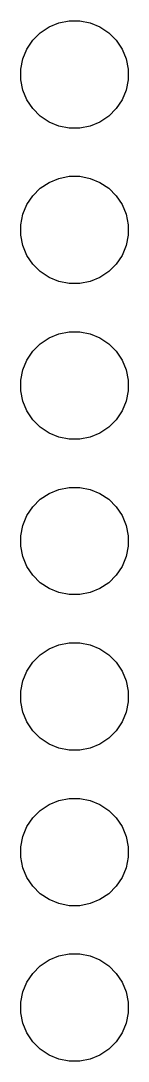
# Model space of a CAD drawing. Extents: x -26.1 to -7.5, y -7.6 to -2.3.
# Drawn here: x -21.316 to -21.247, y -2.942 to -2.272 of the extents above; entities that cross this region are included whole.
import ezdxf

# ---------------------------------------------------------------- set-up
doc = ezdxf.new("R2010")
doc.units = 0
doc.header["$MEASUREMENT"] = 0
doc.layers.add('BLACK', color=7, linetype='CONTINUOUS')

msp = doc.modelspace()

# ---------------------------------------------------------------- linework, layer by layer
at = {"layer": 'BLACK', "linetype": 'CONTINUOUS'}
for p, q in [((-21.2973, -2.27643), (-21.2911, -2.27383)), ((-21.2911, -2.27383), (-21.2844, -2.2725)), ((-21.2844, -2.2725), (-21.2776, -2.2725)), ((-21.2776, -2.2725), (-21.2709, -2.27383)), ((-21.2709, -2.27383), (-21.2647, -2.27643)), ((-21.3078, -2.28501), (-21.303, -2.2802)), ((-21.303, -2.2802), (-21.2973, -2.27643)), ((-21.2647, -2.27643), (-21.259, -2.2802)), ((-21.259, -2.2802), (-21.2542, -2.28501)), ((-21.3116, -2.29066), (-21.3078, -2.28501)), ((-21.2542, -2.28501), (-21.2504, -2.29066)), ((-21.3142, -2.29694), (-21.3116, -2.29066)), ((-21.2504, -2.29066), (-21.2478, -2.29694)), ((-21.3155, -2.3036), (-21.3142, -2.29694)), ((-21.2478, -2.29694), (-21.2465, -2.3036)), ((-21.3155, -2.3104), (-21.3155, -2.3036)), ((-21.2465, -2.3036), (-21.2465, -2.3104)), ((-21.3142, -2.31706), (-21.3155, -2.3104)), ((-21.2465, -2.3104), (-21.2478, -2.31706)), ((-21.3116, -2.32334), (-21.3142, -2.31706)), ((-21.2478, -2.31706), (-21.2504, -2.32334)), ((-21.3078, -2.32899), (-21.3116, -2.32334)), ((-21.2504, -2.32334), (-21.2542, -2.32899)), ((-21.303, -2.3338), (-21.3078, -2.32899)), ((-21.2973, -2.33757), (-21.303, -2.3338)), ((-21.259, -2.3338), (-21.2647, -2.33757)), ((-21.2542, -2.32899), (-21.259, -2.3338)), ((-21.2911, -2.34017), (-21.2973, -2.33757)), ((-21.2844, -2.3415), (-21.2911, -2.34017)), ((-21.2776, -2.3415), (-21.2844, -2.3415)), ((-21.2709, -2.34017), (-21.2776, -2.3415)), ((-21.2647, -2.33757), (-21.2709, -2.34017)), ((-21.2973, -2.37643), (-21.2911, -2.37383)), ((-21.2911, -2.37383), (-21.2844, -2.3725)), ((-21.2844, -2.3725), (-21.2776, -2.3725)), ((-21.2776, -2.3725), (-21.2709, -2.37383)), ((-21.2709, -2.37383), (-21.2647, -2.37643)), ((-21.3078, -2.38501), (-21.303, -2.3802)), ((-21.303, -2.3802), (-21.2973, -2.37643)), ((-21.2647, -2.37643), (-21.259, -2.3802)), ((-21.259, -2.3802), (-21.2542, -2.38501)), ((-21.3116, -2.39066), (-21.3078, -2.38501)), ((-21.2542, -2.38501), (-21.2504, -2.39066)), ((-21.3142, -2.39694), (-21.3116, -2.39066)), ((-21.2504, -2.39066), (-21.2478, -2.39694)), ((-21.3155, -2.4036), (-21.3142, -2.39694)), ((-21.2478, -2.39694), (-21.2465, -2.4036)), ((-21.3155, -2.4104), (-21.3155, -2.4036)), ((-21.2465, -2.4036), (-21.2465, -2.4104)), ((-21.3142, -2.41706), (-21.3155, -2.4104)), ((-21.2465, -2.4104), (-21.2478, -2.41706)), ((-21.3116, -2.42334), (-21.3142, -2.41706)), ((-21.2478, -2.41706), (-21.2504, -2.42334)), ((-21.3078, -2.42899), (-21.3116, -2.42334)), ((-21.2504, -2.42334), (-21.2542, -2.42899)), ((-21.303, -2.4338), (-21.3078, -2.42899)), ((-21.2973, -2.43757), (-21.303, -2.4338)), ((-21.259, -2.4338), (-21.2647, -2.43757)), ((-21.2542, -2.42899), (-21.259, -2.4338)), ((-21.2911, -2.44017), (-21.2973, -2.43757)), ((-21.2844, -2.4415), (-21.2911, -2.44017)), ((-21.2776, -2.4415), (-21.2844, -2.4415)), ((-21.2709, -2.44017), (-21.2776, -2.4415)), ((-21.2647, -2.43757), (-21.2709, -2.44017)), ((-21.2973, -2.47643), (-21.2911, -2.47383)), ((-21.2911, -2.47383), (-21.2844, -2.4725)), ((-21.2844, -2.4725), (-21.2776, -2.4725)), ((-21.2776, -2.4725), (-21.2709, -2.47383)), ((-21.2709, -2.47383), (-21.2647, -2.47643)), ((-21.3078, -2.48501), (-21.303, -2.4802)), ((-21.303, -2.4802), (-21.2973, -2.47643)), ((-21.2647, -2.47643), (-21.259, -2.4802)), ((-21.259, -2.4802), (-21.2542, -2.48501)), ((-21.3116, -2.49066), (-21.3078, -2.48501)), ((-21.2542, -2.48501), (-21.2504, -2.49066)), ((-21.3142, -2.49694), (-21.3116, -2.49066)), ((-21.2504, -2.49066), (-21.2478, -2.49694)), ((-21.3155, -2.5036), (-21.3142, -2.49694)), ((-21.2478, -2.49694), (-21.2465, -2.5036)), ((-21.3155, -2.5104), (-21.3155, -2.5036)), ((-21.2465, -2.5036), (-21.2465, -2.5104)), ((-21.3142, -2.51706), (-21.3155, -2.5104)), ((-21.2465, -2.5104), (-21.2478, -2.51706)), ((-21.3116, -2.52334), (-21.3142, -2.51706)), ((-21.2478, -2.51706), (-21.2504, -2.52334)), ((-21.3078, -2.52899), (-21.3116, -2.52334)), ((-21.2504, -2.52334), (-21.2542, -2.52899)), ((-21.303, -2.5338), (-21.3078, -2.52899)), ((-21.2973, -2.53757), (-21.303, -2.5338)), ((-21.259, -2.5338), (-21.2647, -2.53757)), ((-21.2542, -2.52899), (-21.259, -2.5338)), ((-21.2911, -2.54017), (-21.2973, -2.53757)), ((-21.2844, -2.5415), (-21.2911, -2.54017)), ((-21.2776, -2.5415), (-21.2844, -2.5415)), ((-21.2709, -2.54017), (-21.2776, -2.5415)), ((-21.2647, -2.53757), (-21.2709, -2.54017)), ((-21.2973, -2.57643), (-21.2911, -2.57383)), ((-21.2911, -2.57383), (-21.2844, -2.5725)), ((-21.2844, -2.5725), (-21.2776, -2.5725)), ((-21.2776, -2.5725), (-21.2709, -2.57383)), ((-21.2709, -2.57383), (-21.2647, -2.57643)), ((-21.3078, -2.58501), (-21.303, -2.5802)), ((-21.303, -2.5802), (-21.2973, -2.57643)), ((-21.2647, -2.57643), (-21.259, -2.5802)), ((-21.259, -2.5802), (-21.2542, -2.58501)), ((-21.3116, -2.59066), (-21.3078, -2.58501)), ((-21.2542, -2.58501), (-21.2504, -2.59066)), ((-21.3142, -2.59694), (-21.3116, -2.59066)), ((-21.2504, -2.59066), (-21.2478, -2.59694)), ((-21.3155, -2.6036), (-21.3142, -2.59694)), ((-21.2478, -2.59694), (-21.2465, -2.6036)), ((-21.3155, -2.6104), (-21.3155, -2.6036)), ((-21.2465, -2.6036), (-21.2465, -2.6104)), ((-21.3142, -2.61706), (-21.3155, -2.6104)), ((-21.2465, -2.6104), (-21.2478, -2.61706)), ((-21.3116, -2.62334), (-21.3142, -2.61706)), ((-21.2478, -2.61706), (-21.2504, -2.62334)), ((-21.3078, -2.62899), (-21.3116, -2.62334)), ((-21.303, -2.6338), (-21.3078, -2.62899)), ((-21.2542, -2.62899), (-21.259, -2.6338)), ((-21.2504, -2.62334), (-21.2542, -2.62899)), ((-21.2973, -2.63757), (-21.303, -2.6338)), ((-21.259, -2.6338), (-21.2647, -2.63757)), ((-21.2911, -2.64017), (-21.2973, -2.63757)), ((-21.2844, -2.6415), (-21.2911, -2.64017)), ((-21.2776, -2.6415), (-21.2844, -2.6415)), ((-21.2709, -2.64017), (-21.2776, -2.6415)), ((-21.2647, -2.63757), (-21.2709, -2.64017)), ((-21.2973, -2.67643), (-21.2911, -2.67383)), ((-21.2911, -2.67383), (-21.2844, -2.6725)), ((-21.2844, -2.6725), (-21.2776, -2.6725)), ((-21.2776, -2.6725), (-21.2709, -2.67383)), ((-21.2709, -2.67383), (-21.2647, -2.67643)), ((-21.3078, -2.68501), (-21.303, -2.6802)), ((-21.303, -2.6802), (-21.2973, -2.67643)), ((-21.2647, -2.67643), (-21.259, -2.6802)), ((-21.259, -2.6802), (-21.2542, -2.68501)), ((-21.3116, -2.69066), (-21.3078, -2.68501)), ((-21.2542, -2.68501), (-21.2504, -2.69066)), ((-21.3142, -2.69694), (-21.3116, -2.69066)), ((-21.2504, -2.69066), (-21.2478, -2.69694)), ((-21.3155, -2.7036), (-21.3142, -2.69694)), ((-21.2478, -2.69694), (-21.2465, -2.7036)), ((-21.3155, -2.7104), (-21.3155, -2.7036)), ((-21.2465, -2.7036), (-21.2465, -2.7104)), ((-21.3142, -2.71706), (-21.3155, -2.7104)), ((-21.2465, -2.7104), (-21.2478, -2.71706)), ((-21.3116, -2.72334), (-21.3142, -2.71706)), ((-21.2478, -2.71706), (-21.2504, -2.72334)), ((-21.3078, -2.72899), (-21.3116, -2.72334)), ((-21.303, -2.7338), (-21.3078, -2.72899)), ((-21.2542, -2.72899), (-21.259, -2.7338)), ((-21.2504, -2.72334), (-21.2542, -2.72899)), ((-21.2973, -2.73757), (-21.303, -2.7338)), ((-21.259, -2.7338), (-21.2647, -2.73757)), ((-21.2911, -2.74017), (-21.2973, -2.73757)), ((-21.2844, -2.7415), (-21.2911, -2.74017)), ((-21.2776, -2.7415), (-21.2844, -2.7415)), ((-21.2709, -2.74017), (-21.2776, -2.7415)), ((-21.2647, -2.73757), (-21.2709, -2.74017)), ((-21.2973, -2.77643), (-21.2911, -2.77383)), ((-21.2911, -2.77383), (-21.2844, -2.7725)), ((-21.2844, -2.7725), (-21.2776, -2.7725)), ((-21.2776, -2.7725), (-21.2709, -2.77383)), ((-21.2709, -2.77383), (-21.2647, -2.77643)), ((-21.3078, -2.78501), (-21.303, -2.7802)), ((-21.303, -2.7802), (-21.2973, -2.77643)), ((-21.2647, -2.77643), (-21.259, -2.7802)), ((-21.259, -2.7802), (-21.2542, -2.78501)), ((-21.3116, -2.79066), (-21.3078, -2.78501)), ((-21.2542, -2.78501), (-21.2504, -2.79066)), ((-21.3142, -2.79694), (-21.3116, -2.79066)), ((-21.2504, -2.79066), (-21.2478, -2.79694)), ((-21.3155, -2.8036), (-21.3142, -2.79694)), ((-21.2478, -2.79694), (-21.2465, -2.8036)), ((-21.3155, -2.8104), (-21.3155, -2.8036)), ((-21.2465, -2.8036), (-21.2465, -2.8104)), ((-21.3142, -2.81706), (-21.3155, -2.8104)), ((-21.2465, -2.8104), (-21.2478, -2.81706)), ((-21.3116, -2.82334), (-21.3142, -2.81706)), ((-21.2478, -2.81706), (-21.2504, -2.82334)), ((-21.3078, -2.82899), (-21.3116, -2.82334)), ((-21.303, -2.8338), (-21.3078, -2.82899)), ((-21.2542, -2.82899), (-21.259, -2.8338)), ((-21.2504, -2.82334), (-21.2542, -2.82899)), ((-21.2973, -2.83757), (-21.303, -2.8338)), ((-21.259, -2.8338), (-21.2647, -2.83757)), ((-21.2911, -2.84017), (-21.2973, -2.83757)), ((-21.2844, -2.8415), (-21.2911, -2.84017)), ((-21.2776, -2.8415), (-21.2844, -2.8415)), ((-21.2709, -2.84017), (-21.2776, -2.8415)), ((-21.2647, -2.83757), (-21.2709, -2.84017)), ((-21.303, -2.8802), (-21.2973, -2.87643)), ((-21.2973, -2.87643), (-21.2911, -2.87383)), ((-21.2911, -2.87383), (-21.2844, -2.8725)), ((-21.2844, -2.8725), (-21.2776, -2.8725)), ((-21.2776, -2.8725), (-21.2709, -2.87383)), ((-21.2709, -2.87383), (-21.2647, -2.87643)), ((-21.2647, -2.87643), (-21.259, -2.8802)), ((-21.3078, -2.88501), (-21.303, -2.8802)), ((-21.259, -2.8802), (-21.2542, -2.88501)), ((-21.3116, -2.89066), (-21.3078, -2.88501)), ((-21.2542, -2.88501), (-21.2504, -2.89066)), ((-21.3142, -2.89694), (-21.3116, -2.89066)), ((-21.2504, -2.89066), (-21.2478, -2.89694)), ((-21.3155, -2.9036), (-21.3142, -2.89694)), ((-21.2478, -2.89694), (-21.2465, -2.9036)), ((-21.3155, -2.9104), (-21.3155, -2.9036)), ((-21.2465, -2.9036), (-21.2465, -2.9104)), ((-21.3142, -2.91706), (-21.3155, -2.9104)), ((-21.2465, -2.9104), (-21.2478, -2.91706)), ((-21.3116, -2.92334), (-21.3142, -2.91706)), ((-21.3078, -2.92899), (-21.3116, -2.92334)), ((-21.2504, -2.92334), (-21.2542, -2.92899)), ((-21.2478, -2.91706), (-21.2504, -2.92334)), ((-21.303, -2.9338), (-21.3078, -2.92899)), ((-21.2542, -2.92899), (-21.259, -2.9338)), ((-21.2973, -2.93757), (-21.303, -2.9338)), ((-21.259, -2.9338), (-21.2647, -2.93757)), ((-21.2911, -2.94017), (-21.2973, -2.93757)), ((-21.2844, -2.9415), (-21.2911, -2.94017)), ((-21.2776, -2.9415), (-21.2844, -2.9415)), ((-21.2709, -2.94017), (-21.2776, -2.9415)), ((-21.2647, -2.93757), (-21.2709, -2.94017))]:
    msp.add_line(p, q, dxfattribs=at)

doc.saveas('drawing.dxf')
